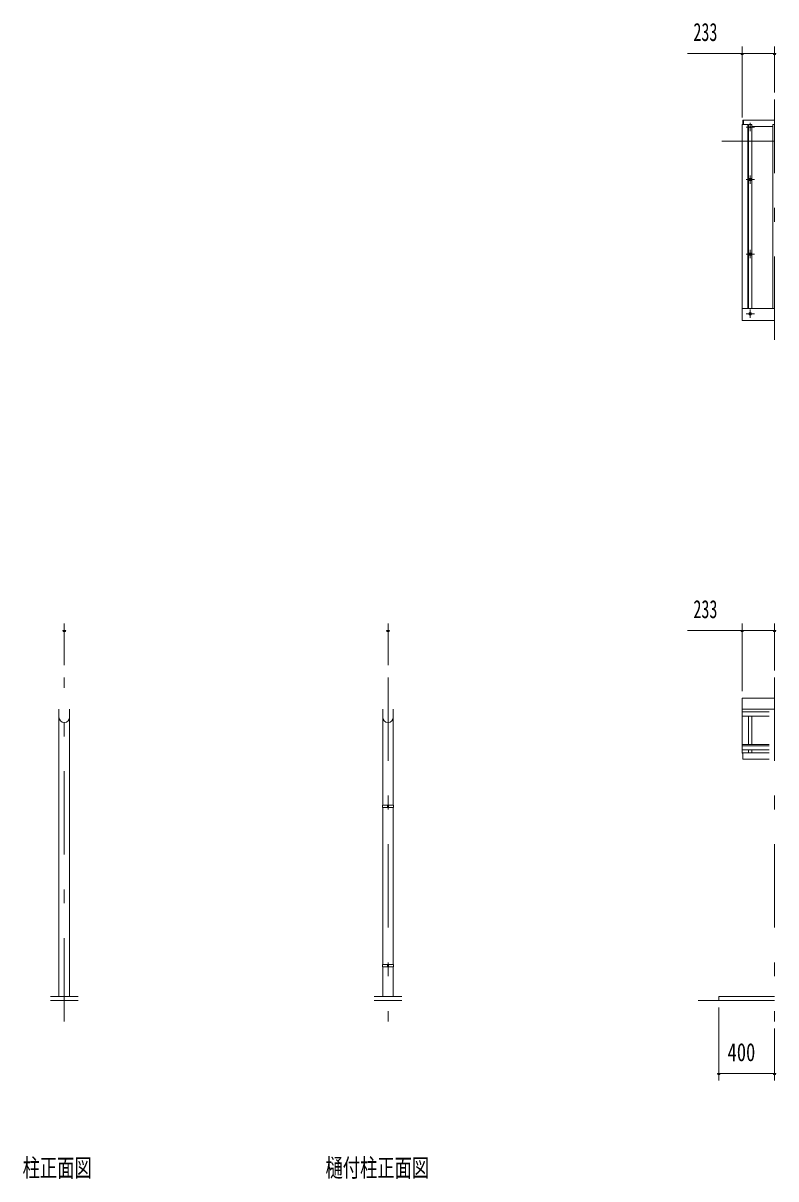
# Model space of a CAD drawing. Units: millimetres, scale not verified. Extents: x -22990 to 22993, y -10500 to 10500.
# Drawn here: x -22990 to -17572, y 512 to 8827 of the extents above; entities that cross this region are included whole.
import ezdxf
from ezdxf.enums import TextEntityAlignment as Align

# ---------------------------------------------------------------- set-up
doc = ezdxf.new("R2010")
doc.units = ezdxf.units.MM
doc.header["$LTSCALE"] = 50
doc.linetypes.add('USER3', pattern=[24, 12, -5, 2, -5])
for name, color, linetype, lineweight in [('0-2_1-05BOLD', 7, 'Continuous', 18), ('0-3_1-25CENTER', 3, 'USER3', 18), ('0-4_1-45THIN', 4, 'Continuous', 18), ('0-5_1-55DIM', 3, 'Continuous', 18)]:
    doc.layers.add(name, color=color, linetype=linetype, lineweight=lineweight)
doc.styles.add('ＭＳ ゴシック', font='')
doc.styles.get('ＭＳ ゴシック').set_extended_font_data('MS Gothic')

msp = doc.modelspace()

# ---------------------------------------------------------------- linework, layer by layer
at = {"layer": '0-2_1-05BOLD'}
for p, q in [((-17805, 8097.84), (-17805, 8127.67)), ((-17815.01, 6773.96), (-17582, 6773.96)), ((-22731.34, 3890.5), (-22731.34, 1824.67)), ((-22655.04, 1824.67), (-22655.04, 3890.5)), ((-20401.6, 3200.67), (-20401.6, 3890.5)), ((-20325.3, 3890.5), (-20325.3, 3200.67)), ((-17582, 3890.5), (-17815, 3890.5)), ((-17815, 3871), (-17620.16, 3871)), ((-17620.15, 3840.07), (-17815, 3840.07)), ((-17815, 3637.63), (-17620.15, 3637.63)), ((-17620.15, 3627.25), (-17815, 3627.25)), ((-17620.15, 3597.7), (-17815, 3597.7)), ((-17815, 3574.2), (-17810, 3574.2)), ((-20401.6, 2053.27), (-20401.6, 3184.67)), ((-20366.5, 3200.67), (-20366.5, 3184.67)), ((-20360.4, 3192.67), (-20366.5, 3192.67)), ((-20360.4, 3184.67), (-20360.4, 3200.67)), ((-20325.3, 3184.67), (-20325.3, 2053.27)), ((-20401.6, 1824.67), (-20401.6, 2037.27)), ((-20366.5, 2053.27), (-20366.5, 2037.27)), ((-20360.4, 2045.27), (-20366.5, 2045.27)), ((-20360.4, 2037.27), (-20360.4, 2053.27)), ((-20325.3, 2037.27), (-20325.3, 1824.67)), ((-22593.19, 1824.67), (-22793.19, 1824.67)), ((-22793.19, 1794.67), (-22593.19, 1794.67)), ((-20263.45, 1824.67), (-20463.45, 1824.67)), ((-20463.45, 1794.67), (-20263.45, 1794.67)), ((-17582, 1794.67), (-18132, 1794.67)), ((-17982, 1824.67), (-17582, 1824.67)), ((-17982, 1794.67), (-17982, 1824.67))]:
    msp.add_line(p, q, dxfattribs=at)
for points in [[(-17815.01, 8097.84), (-17775.01, 8097.84), (-17775.01, 6773.96)], [(-17582, 6687.67), (-17815.01, 6687.67), (-17815.01, 8097.84)], [(-17582, 8127.67), (-17810.01, 8127.67), (-17810.01, 8097.84)], [(-17815, 3574.2), (-17815, 3969.67), (-17582, 3969.67)], [(-17620.15, 3531.6), (-17810, 3531.6), (-17810, 3576.6), (-17620.15, 3576.6)]]:
    msp.add_lwpolyline(points, dxfattribs=at)
for points in [[(-20323.7, 3200.67), (-20323.7, 3184.67), (-20403.2, 3184.67), (-20403.2, 3200.67)], [(-20323.7, 2053.27), (-20323.7, 2037.27), (-20403.2, 2037.27), (-20403.2, 2053.27)]]:
    msp.add_lwpolyline(points, close=True, dxfattribs=at)
for centre in [(-17757.01, 7701.14), (-17757.01, 7164.54), (-17757.01, 6735.28)]:
    msp.add_circle(centre, 10, dxfattribs=at)
for centre, radius, start, end in [((-17757, 8067.55), 14.5, 46.39838, 133.60162), ((-17757, 8088.55), 14.5, 226.3961, 313.6039), ((-22693.19, 3833.18), 38.15, 180, 0), ((-20363.45, 3833.18), 38.15, 180, 0)]:
    msp.add_arc(centre, radius, start, end, dxfattribs=at)
at = {"layer": '0-3_1-25CENTER'}
for p, q in [((-17582, 6547.67), (-17582, 8277.67)), ((-17787, 8078.05), (-17727, 8078.05)), ((-17757, 8108.05), (-17757, 8048.05)), ((-17582, 7977.67), (-17962, 7977.67)), ((-17787, 7701.14), (-17727, 7701.14)), ((-17757.01, 7731.14), (-17757.01, 7671.14)), ((-17727, 7164.54), (-17787, 7164.54)), ((-17757.01, 7194.54), (-17757.01, 7134.54)), ((-17787, 6735.28), (-17727, 6735.28)), ((-17757.01, 6705.28), (-17757.01, 6765.28)), ((-22693.19, 1644.67), (-22693.19, 4119.67)), ((-20363.45, 4119.67), (-20363.45, 1644.67)), ((-17582, 4119.67), (-17582, 1644.67))]:
    msp.add_line(p, q, dxfattribs=at)
at = {"layer": '0-4_1-45THIN'}
for p, q in [((-17769.51, 8083.35), (-17775.01, 8083.35)), ((-17769.51, 8097.84), (-17769.51, 6773.96)), ((-17744.5, 8097.84), (-17769.5, 8097.84)), ((-17744.51, 6773.96), (-17744.51, 8097.84)), ((-17744.5, 8083.35), (-17594.5, 8083.35)), ((-17594.51, 8097.84), (-17594.51, 6773.96)), ((-17582, 8097.84), (-17594.5, 8097.84)), ((-17769.5, 3637.63), (-17769.5, 3840.07)), ((-17744.5, 3840.07), (-17744.5, 3637.63)), ((-17769.5, 3597.7), (-17769.5, 3576.6)), ((-17744.5, 3576.6), (-17744.5, 3597.7))]:
    msp.add_line(p, q, dxfattribs=at)
at = {"layer": '0-5_1-55DIM'}
for p, q in [((-17815.01, 8658.67), (-17815.01, 8147.84)), ((-17582, 8327.67), (-17582, 8658.67)), ((-17815.01, 8608.67), (-18207.5, 8608.67)), ((-17805.01, 8608.67), (-17825.01, 8608.67)), ((-17815.01, 8608.67), (-17582, 8608.67)), ((-17572, 8608.67), (-17592, 8608.67)), ((-22693.19, 4207.67), (-22693.19, 4506.67)), ((-20363.45, 4506.67), (-20363.45, 4207.67)), ((-17815, 4019.67), (-17815, 4506.67)), ((-17582, 4506.67), (-17582, 4169.67)), ((-22683.19, 4456.67), (-22703.19, 4456.67)), ((-20353.45, 4456.67), (-20373.45, 4456.67)), ((-17815.01, 4456.67), (-18207.5, 4456.67)), ((-17805, 4456.67), (-17825, 4456.67)), ((-17815, 4456.67), (-17582, 4456.67)), ((-17572, 4456.67), (-17592, 4456.67)), ((-17982, 1219.67), (-17982, 1744.67)), ((-17582, 1594.67), (-17582, 1219.67)), ((-17972, 1269.67), (-17992, 1269.67)), ((-17982, 1269.67), (-17582, 1269.67)), ((-17572, 1269.67), (-17592, 1269.67))]:
    msp.add_line(p, q, dxfattribs=at)
for centre in [(-17815.01, 8608.67), (-17582, 8608.67), (-22693.19, 4456.67), (-20363.45, 4456.67), (-17815, 4456.67), (-17582, 4456.67), (-17982, 1269.67), (-17582, 1269.67)]:
    msp.add_arc(centre, 10, 180, 0, dxfattribs=at)

# ---------------------------------------------------------------- texts
at = {"layer": '0-5_1-55DIM', "color": 7, "style": 'ＭＳ ゴシック'}
for s, width, p in [('233', 0.65, (-18165.68, 8658.67)), ('233', 0.65, (-18165.68, 4506.67)), ('400', 0.75, (-17919.63, 1319.67)), ('柱正面図', 0.7, (-22993.19, 487.43)), ('樋付柱正面図', 0.7, (-20813.45, 487.43))]:
    msp.add_text(s, height=130.2, dxfattribs=dict(at, width=width)).set_placement(p, align=Align.BOTTOM_LEFT)

doc.saveas('drawing.dxf')
